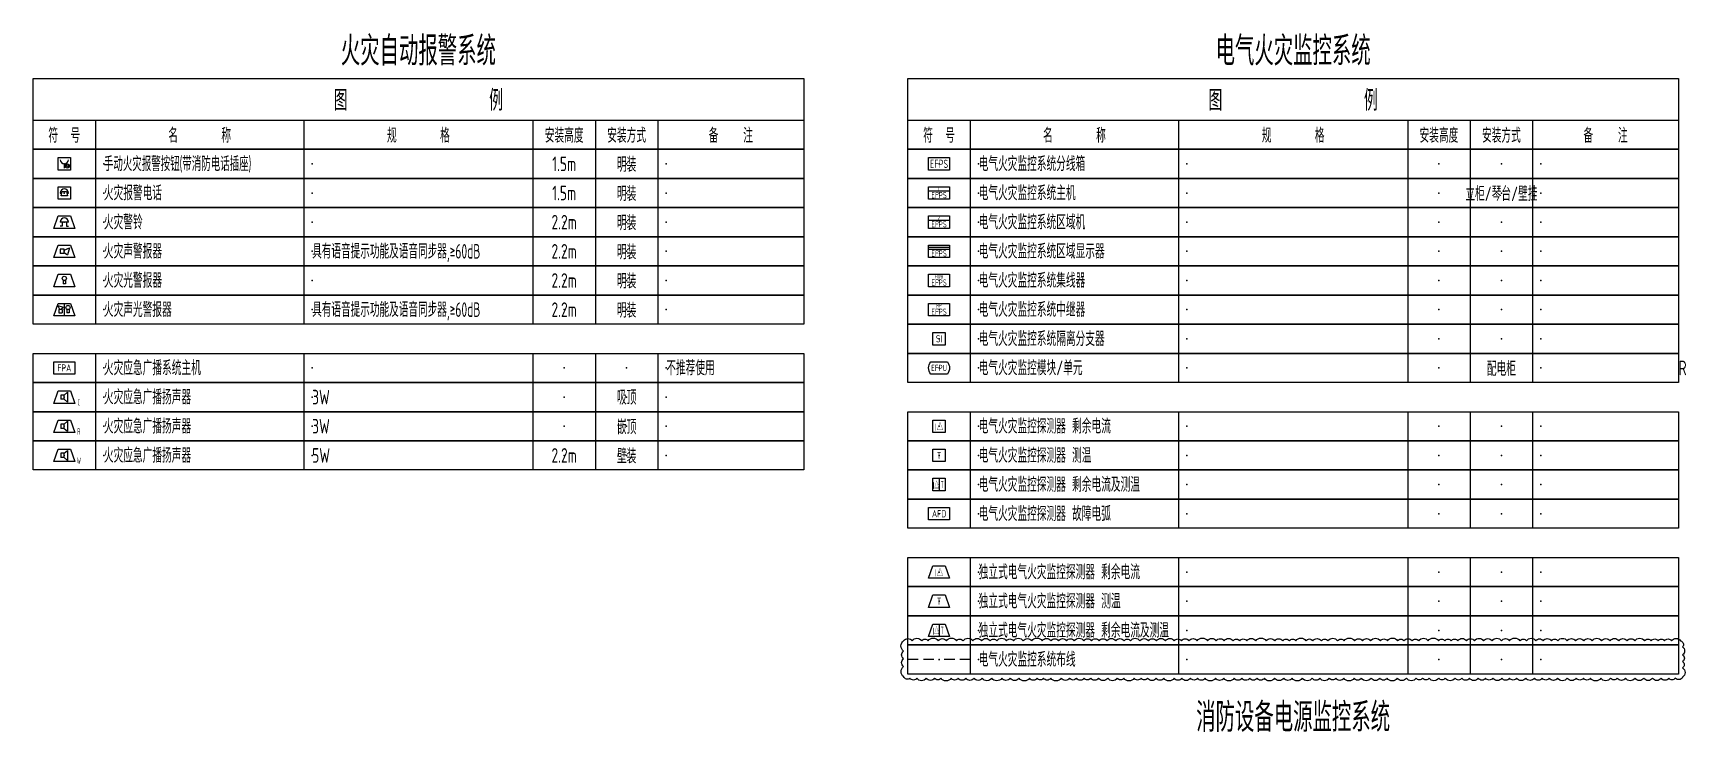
# Model space of a CAD drawing. Header units: millimetres. Extents: x -1582620 to 4754388, y -184455 to 3397362.
# Drawn here: x -650707 to -611027, y 66773 to 83552 of the extents above; entities that cross this region are included whole.
import ezdxf
from ezdxf.enums import TextEntityAlignment as Align

# ---------------------------------------------------------------- set-up
doc = ezdxf.new("R2010")
doc.units = ezdxf.units.MM
doc.header["$LTSCALE"] = 1000
doc.header["$MEASUREMENT"] = 0
doc.linetypes.add('BORDER2', pattern=[0.875, 0.25, -0.125, 0.25, -0.125, 0, -0.125])
for name, color, linetype in [('E-EFPS-DEVC', 3, 'Continuous'), ('E-EFPS-WIRE', 4, 'BORDER2'), ('E-FAS-DEVC', 3, 'Continuous'), ('E-UNIV-DIAG', 2, 'Continuous'), ('E-UNIV-EL', 140, 'Continuous'), ('E-UNIV-NOTE', 6, 'Continuous'), ('VPORTS', 7, 'Continuous')]:
    doc.layers.add(name, color=color, linetype=linetype)
doc.styles.add('TH-STYLE3', font='tssdeng.shx', dxfattribs={"width": 0.65, "bigfont": 'tssdchn.shx'})

# ---------------------------------------------------------------- blocks, each defined once
blk = doc.blocks.new('E-BKTS2')
for p, q in [((0, 0), (185, 0)), ((0, -7), (0, 0)), ((185, 0), (185, -7)), ((185, -7), (0, -7))]:
    blk.add_line(p, q)
at = {"linetype": 'Continuous'}
for p, q in [((15, 0), (15, -7)), ((65, 0), (65, -7)), ((120, 0), (120, -7)), ((135, 0), (135, -7)), ((150, 0), (150, -7))]:
    blk.add_line(p, q, dxfattribs=at)
for p in [(7.5, -3.5), (17, -3.5), (67, -3.5), (127.5, -3.5), (142.5, -3.5), (152, -3.5)]:
    blk.add_point(p, dxfattribs=at)
blk = doc.blocks.new('E-BKTS1')
blk.add_line((0, -10), (185, -10))
at = {"linetype": 'Continuous'}
for p, q in [((15, -10), (15, -17)), ((65, -10), (65, -17)), ((120, -10), (120, -17)), ((135, -10), (135, -17)), ((150, -10), (150, -17))]:
    blk.add_line(p, q, dxfattribs=at)
blk.add_lwpolyline([(0, 0), (185, 0), (185, -17), (0, -17)], close=True)
at = {"layer": 'E-UNIV-NOTE', "style": 'TH-STYLE3', "width": 0.7}
for s, height, p in [('图                例', 5, (92.5, -5)), ('安装高度', 3.5, (127.5, -13.5)), ('安装方式', 3.5, (142.5, -13.5))]:
    blk.add_text(s, height=height, dxfattribs=at).set_placement(p, align=Align.MIDDLE)
at = {"layer": 'E-UNIV-NOTE', "linetype": 'Continuous', "style": 'TH-STYLE3', "width": 0.7}
for s, p in [('符  号', (7.5, -13.5)), ('名       称', (40, -13.5)), ('规       格', (92.5, -13.5)), ('备    注', (167.5, -13.5))]:
    blk.add_text(s, height=3.5, dxfattribs=at).set_placement(p, align=Align.MIDDLE)
blk = doc.blocks.new('E-BFAS310')
blk.add_lwpolyline([(-2.5, -1.5), (-1.5, 1.5), (1.5, 1.5), (2.5, -1.5)], close=True)
at = {"layer": 'E-UNIV-EL'}
blk.add_line((1, 0), (-1, 0), dxfattribs=at)
for points in [[(-0.5, 0), (-0.5, -1), (-1, -1)], [(0.5, 0), (0.5, -1), (1, -1)]]:
    blk.add_lwpolyline(points, dxfattribs=at)
blk.add_arc((0, 0), 1, 0, 180, dxfattribs=at)
blk = doc.blocks.new('E-BFAS311')
blk.add_lwpolyline([(-2.5, -1.5), (-1.5, 1.5), (1.5, 1.5), (2.5, -1.5)], close=True)
at = {"layer": 'E-UNIV-EL'}
for p, q in [((-1, 0.5), (-1, -0.5)), ((0, 0.5), (-1, 0.5)), ((0, 0.25), (1.25, 0.83)), ((0, -0.5), (0, 0.5)), ((1.25, 0.83), (0.75, -0.83)), ((0, -0.5), (-1, -0.5)), ((0, -0.25), (0.75, -0.83))]:
    blk.add_line(p, q, dxfattribs=at)
blk = doc.blocks.new('E-BFAS320')
blk.add_lwpolyline([(-2.5, -1.5), (-1.5, 1.5), (1.5, 1.5), (2.5, -1.5)], close=True)
at = {"layer": 'E-UNIV-EL'}
for p, q in [((-0.3, 0.1), (-0.3, -0.8)), ((0.3, 0.1), (0.3, -0.8)), ((0.3, -0.8), (-0.3, -0.8))]:
    blk.add_line(p, q, dxfattribs=at)
blk.add_circle((0, 0.5), 0.5, dxfattribs=at)
blk = doc.blocks.new('E-BFAS330')
blk.add_lwpolyline([(-2.5, -1.5), (-1.5, 1.5), (1.5, 1.5), (2.5, -1.5)], close=True)
at = {"layer": 'E-UNIV-EL'}
for p, q in [((-1.56, 1), (-0.24, 0.6)), ((-1.1, 0), (-1.56, 1)), ((-0.5, 0), (-1.3, 0)), ((-1.3, 0), (-1.3, -0.8)), ((-0.7, 0), (-0.24, 0.6)), ((-0.5, 0), (-0.5, -0.8)), ((0, 1.5), (0, -1.5)), ((0.6, 0.1), (0.6, -0.8)), ((1.2, 0.1), (1.2, -0.8)), ((-1.3, -0.8), (-0.5, -0.8)), ((1.2, -0.8), (0.6, -0.8))]:
    blk.add_line(p, q, dxfattribs=at)
blk.add_circle((0.9, 0.5), 0.5, dxfattribs=at)
blk = doc.blocks.new('E-BFAS420')
blk.add_lwpolyline([(-2.5, -1.5), (-2.5, 1.5), (2.5, 1.5), (2.5, -1.5)], close=True)
at = {"layer": 'E-UNIV-EL', "style": 'TH-STYLE3', "width": 0.7}
blk.add_attdef('F', text='', height=1.7, dxfattribs=at).set_placement((0, 0), align=Align.MIDDLE)
blk = doc.blocks.new('E-BFAS212')
blk.add_lwpolyline([(-1.5, -1.5), (-1.5, 1.5), (1.5, 1.5), (1.5, -1.5)], close=True)
at = {"layer": 'E-UNIV-EL'}
blk.add_line((0, 0), (0, -1), dxfattribs=at)
for radius in [0.5, 0.25]:
    blk.add_circle((0.75, -0.5), radius, dxfattribs=at)
blk.add_arc((0, 1), 1, 180, 0, dxfattribs=at)
blk = doc.blocks.new('E-BFAS220')
blk.add_lwpolyline([(-1.5, -1.5), (-1.5, 1.5), (1.5, 1.5), (1.5, -1.5)], close=True)
at = {"layer": 'E-UNIV-EL'}
blk.add_lwpolyline([(0.58, 0), (1, 0, 1), (-1, 0), (-0.58, 0)], format="xyb", dxfattribs=at)
blk.add_lwpolyline([(-0.75, -0.67), (-0.5, 0.33), (0.5, 0.33), (0.75, -0.67)], close=True, dxfattribs=at)
blk = doc.blocks.new('E-BFAS410-2')
blk.add_lwpolyline([(-2.5, -1.5), (-1.5, 1.5), (1.5, 1.5), (2.5, -1.5)], close=True)
at = {"layer": 'E-UNIV-EL'}
for p, q in [((0, 0.5), (-0.8, 0.5)), ((-0.8, 0.5), (-0.8, -0.5)), ((0, 0.5), (0.8, 1.2)), ((0, -0.5), (0, 0.5)), ((0.8, 1.2), (0.8, -1.2)), ((0, -0.5), (-0.8, -0.5)), ((0, -0.5), (0.8, -1.2))]:
    blk.add_line(p, q, dxfattribs=at)
at = {"layer": 'E-UNIV-EL', "style": 'TH-STYLE3', "width": 0.5}
blk.add_attdef('F', text='', height=1.5, dxfattribs=at).set_placement((3.5, -1.25), align=Align.MIDDLE)
blk = doc.blocks.new('E-BFAS410-3')
blk.add_lwpolyline([(-2.5, -1.5), (-1.5, 1.5), (1.5, 1.5), (2.5, -1.5)], close=True)
at = {"layer": 'E-UNIV-EL'}
for p, q in [((0, 0.5), (-0.8, 0.5)), ((-0.8, 0.5), (-0.8, -0.5)), ((0, 0.5), (0.8, 1.2)), ((0, -0.5), (0, 0.5)), ((0.8, 1.2), (0.8, -1.2)), ((0, -0.5), (-0.8, -0.5)), ((0, -0.5), (0.8, -1.2))]:
    blk.add_line(p, q, dxfattribs=at)
at = {"layer": 'E-UNIV-EL', "style": 'TH-STYLE3', "width": 0.5}
blk.add_attdef('F', text='', height=1.5, dxfattribs=at).set_placement((3.5, -1.25), align=Align.MIDDLE)
blk = doc.blocks.new('E-BFAS410-4')
blk.add_lwpolyline([(-2.5, -1.5), (-1.5, 1.5), (1.5, 1.5), (2.5, -1.5)], close=True)
at = {"layer": 'E-UNIV-EL'}
for p, q in [((0, 0.5), (-0.8, 0.5)), ((-0.8, 0.5), (-0.8, -0.5)), ((0, 0.5), (0.8, 1.2)), ((0, -0.5), (0, 0.5)), ((0.8, 1.2), (0.8, -1.2)), ((0, -0.5), (-0.8, -0.5)), ((0, -0.5), (0.8, -1.2))]:
    blk.add_line(p, q, dxfattribs=at)
at = {"layer": 'E-UNIV-EL', "style": 'TH-STYLE3', "width": 0.5}
blk.add_attdef('F', text='', height=1.5, dxfattribs=at).set_placement((3.5, -1.25), align=Align.MIDDLE)
blk = doc.blocks.new('E-BEFPS240')
blk.add_lwpolyline([(-2.5, -1.5), (-2.5, 1.5), (2.5, 1.5), (2.5, -1.5)], close=True)
at = {"layer": 'E-UNIV-EL', "style": 'TH-STYLE3', "width": 0.7}
blk.add_attdef('F', text='', height=1.7, dxfattribs=at).set_placement((0, 0), align=Align.MIDDLE)
blk = doc.blocks.new('E-BEFPS211')
blk.add_lwpolyline([(-2.5, -1.5), (-1.5, 1.5), (1.5, 1.5), (2.5, -1.5)], close=True)
at = {"layer": 'E-UNIV-EL', "style": 'TH-STYLE3', "width": 0.7}
blk.add_attdef('F', text='', height=1.7, dxfattribs=at).set_placement((0, 0), align=Align.MIDDLE)
blk = doc.blocks.new('E-BEFPS220')
blk.add_lwpolyline([(-1.5, -1.5), (-1.5, 1.5), (1.5, 1.5), (1.5, -1.5)], close=True)
at = {"layer": 'E-UNIV-EL', "style": 'TH-STYLE3', "width": 0.7}
blk.add_attdef('F', text='', height=1.7, dxfattribs=at).set_placement((0, 0), align=Align.MIDDLE)
blk = doc.blocks.new('E-BEFPS221')
blk.add_lwpolyline([(-2.5, -1.5), (-1.5, 1.5), (1.5, 1.5), (2.5, -1.5)], close=True)
at = {"layer": 'E-UNIV-EL', "style": 'TH-STYLE3', "width": 0.7}
blk.add_attdef('F', text='', height=1.7, dxfattribs=at).set_placement((0, 0), align=Align.MIDDLE)
blk = doc.blocks.new('E-BEFPS230')
blk.add_lwpolyline([(-1.5, -1.5), (-1.5, 1.5), (1.5, 1.5), (1.5, -1.5)], close=True)
at = {"layer": 'E-UNIV-EL'}
blk.add_line((0, 1.5), (0, -1.5), dxfattribs=at)
at = {"layer": 'E-UNIV-EL', "style": 'TH-STYLE3', "width": 0.5}
for tag, p in [('F1', (-0.75, 0)), ('F2', (0.75, 0))]:
    blk.add_attdef(tag, text='', height=1.7, dxfattribs=at).set_placement(p, align=Align.MIDDLE)
blk = doc.blocks.new('E-BEFPS231')
blk.add_lwpolyline([(-2.5, -1.5), (-1.5, 1.5), (1.5, 1.5), (2.5, -1.5)], close=True)
at = {"layer": 'E-UNIV-EL'}
blk.add_line((0, 1.5), (0, -1.5), dxfattribs=at)
at = {"layer": 'E-UNIV-EL', "style": 'TH-STYLE3', "width": 0.5}
for tag, p in [('F1', (-0.75, 0)), ('F2', (0.75, 0))]:
    blk.add_attdef(tag, text='', height=1.7, dxfattribs=at).set_placement(p, align=Align.MIDDLE)
blk = doc.blocks.new('E-BEFPS010')
blk.add_lwpolyline([(-2.5, -1.5), (-2.5, 1.5), (2.5, 1.5), (2.5, -1.5)], close=True)
at = {"layer": 'E-UNIV-EL', "style": 'TH-STYLE3', "width": 0.7}
blk.add_attdef('BOX', text='', height=2, dxfattribs=at).set_placement((0, 0), align=Align.MIDDLE)
blk = doc.blocks.new('E-BFAS540')
blk.add_lwpolyline([(-1.5, -1.5), (-1.5, 1.5), (1.5, 1.5), (1.5, -1.5)], close=True)
at = {"layer": 'E-UNIV-EL', "style": 'TH-STYLE3', "width": 0.7}
blk.add_attdef('F', text='', height=1.7, dxfattribs=at).set_placement((0, 0), align=Align.MIDDLE)
blk = doc.blocks.new('E-BEFPS020')
blk.add_lwpolyline([(-2.5, -1.5), (-2.5, 1.5), (2.5, 1.5), (2.5, -1.5)], close=True)
at = {"layer": 'E-UNIV-EL'}
blk.add_line((-2.5, 0.5), (2.5, 0.5), dxfattribs=at)
at = {"layer": 'E-UNIV-EL', "style": 'TH-STYLE3', "width": 0.7}
for height, p in [(1.5, (0, -0.5)), (1, (0, 1))]:
    blk.add_attdef('F', text='', height=height, dxfattribs=at).set_placement(p, align=Align.MIDDLE)
blk = doc.blocks.new('E-BEFPS021')
blk.add_lwpolyline([(-2.5, -1.5), (-2.5, 1.5), (2.5, 1.5), (2.5, -1.5)], close=True)
at = {"layer": 'E-UNIV-EL'}
blk.add_line((-2.5, 0.5), (2.5, 0.5), dxfattribs=at)
at = {"layer": 'E-UNIV-EL', "style": 'TH-STYLE3', "width": 0.7}
for height, p in [(1.5, (0, -0.5)), (1, (0, 1))]:
    blk.add_attdef('F', text='', height=height, dxfattribs=at).set_placement(p, align=Align.MIDDLE)
blk = doc.blocks.new('E-BEFPS030')
blk.add_lwpolyline([(-2.5, -1.5), (-2.5, 1.5), (2.5, 1.5), (2.5, -1.5)], close=True)
at = {"layer": 'E-UNIV-EL'}
for p, q in [((-2.5, 1), (2.5, 1)), ((-2.5, 0.5), (2.5, 0.5))]:
    blk.add_line(p, q, dxfattribs=at)
at = {"layer": 'E-UNIV-EL', "style": 'TH-STYLE3', "width": 0.7}
blk.add_attdef('F', text='', height=1.5, dxfattribs=at).set_placement((0, -0.5), align=Align.MIDDLE)
blk = doc.blocks.new('E-BEFPS040')
blk.add_lwpolyline([(-2.5, -1.5), (-2.5, 1.5), (2.5, 1.5), (2.5, -1.5)], close=True)
at = {"layer": 'E-UNIV-EL', "style": 'TH-STYLE3', "width": 0.7}
for height, p in [(1.5, (0, -0.5)), (1, (0, 1))]:
    blk.add_attdef('F', text='', height=height, dxfattribs=at).set_placement(p, align=Align.MIDDLE)
blk = doc.blocks.new('E-BEFPS210')
blk.add_lwpolyline([(-1.5, -1.5), (-1.5, 1.5), (1.5, 1.5), (1.5, -1.5)], close=True)
at = {"layer": 'E-UNIV-EL', "style": 'TH-STYLE3', "width": 0.7}
blk.add_attdef('F', text='', height=1.7, dxfattribs=at).set_placement((0, 0), align=Align.MIDDLE)
blk = doc.blocks.new('E-BEFPS110')
blk.add_lwpolyline([(-2, 1.5), (2, 1.5, -0.333333), (2, -1.5), (-2, -1.5, -0.333333)], format="xyb", close=True)
at = {"layer": 'E-UNIV-EL', "style": 'TH-STYLE3', "width": 0.7}
blk.add_attdef('F', text='', height=1.5, dxfattribs=at).set_placement((0, 0), align=Align.MIDDLE)
blk = doc.blocks.new('E-BEFPS050')
blk.add_lwpolyline([(-2.5, -1.5), (-2.5, 1.5), (2.5, 1.5), (2.5, -1.5)], close=True)
at = {"layer": 'E-UNIV-EL', "style": 'TH-STYLE3', "width": 0.7}
for height, p in [(1.5, (0, -0.5)), (1, (0, 1))]:
    blk.add_attdef('F', text='', height=height, dxfattribs=at).set_placement(p, align=Align.MIDDLE)

msp = doc.modelspace()

# ---------------------------------------------------------------- linework, layer by layer
at = {"layer": 'E-EFPS-WIRE'}
msp.add_line((-628206.67, 68511.98), (-629706.67, 68511.98), dxfattribs=at)
at = {"layer": 'E-UNIV-NOTE'}
msp.add_lwpolyline([(-629806.67, 68961.98, -0.52056705), (-629600.03, 68961.98, -0.52056705), (-629373.85, 68961.98, -0.52056705), (-629217.91, 68961.98, -0.52056705), (-628977.41, 68961.98, -0.52056705), (-628779.17, 68961.98, -0.52056705), (-628537.3, 68961.98, -0.52056705), (-628380.19, 68961.98, -0.52056705), (-628147.1, 68961.98, -0.52056705), (-627937.37, 68961.98, -0.52056705), (-627730.36, 68961.98, -0.52056705), (-627569.63, 68961.98, -0.52056705), (-627338.08, 68961.98, -0.52056705), (-627171.03, 68961.98, -0.52056705), (-626936.02, 68961.98, -0.52056705), (-626733.22, 68961.98, -0.52056705), (-626483.97, 68961.98, -0.52056705), (-626267.94, 68961.98, -0.52056705), (-626087.48, 68961.98, -0.52056705), (-625894.12, 68961.98, -0.52056705), (-625709.69, 68961.98, -0.52056705), (-625482.82, 68961.98, -0.52056705), (-625294.77, 68961.98, -0.52056705), (-625112.28, 68961.98, -0.52056705), (-624927.58, 68961.98, -0.52056705), (-624714.54, 68961.98, -0.52056705), (-624516.04, 68961.98, -0.52056705), (-624361.39, 68961.98, -0.52056705), (-624134.72, 68961.98, -0.52056705), (-623929.81, 68961.98, -0.52056705), (-623739.74, 68961.98, -0.52056705), (-623522.86, 68961.98, -0.52056705), (-623309.15, 68961.98, -0.52056705), (-623140.19, 68961.98, -0.52056705), (-622956.71, 68961.98, -0.52056705), (-622760.13, 68961.98, -0.52056705), (-622515.1, 68961.98, -0.52056705), (-622301.96, 68961.98, -0.52056705), (-622113.65, 68961.98, -0.52056705), (-621899.02, 68961.98, -0.52056705), (-621739.95, 68961.98, -0.52056705), (-621570.98, 68961.98, -0.52056705), (-621351.67, 68961.98, -0.52056705), (-621102.56, 68961.98, -0.52056705), (-620897.92, 68961.98, -0.52056705), (-620706.99, 68961.98, -0.52056705), (-620546.56, 68961.98, -0.52056705), (-620390.92, 68961.98, -0.52056705), (-620148.47, 68961.98, -0.52056705), (-619984.39, 68961.98, -0.52056705), (-619779.5, 68961.98, -0.52056705), (-619619.8, 68961.98, -0.52056705), (-619389.12, 68961.98, -0.52056705), (-619229.07, 68961.98, -0.52056705), (-618979.77, 68961.98, -0.52056705), (-618793.07, 68961.98, -0.52056705), (-618595.79, 68961.98, -0.52056705), (-618363.3, 68961.98, -0.52056705), (-618193.2, 68961.98, -0.52056705), (-617947.91, 68961.98, -0.52056705), (-617795.46, 68961.98, -0.52056705), (-617603.17, 68961.98, -0.52056705), (-617442.93, 68961.98, -0.52056705), (-617213.21, 68961.98, -0.52056705), (-616969.02, 68961.98, -0.52056705), (-616815.66, 68961.98, -0.52056705), (-616661.26, 68961.98, -0.52056705), (-616504.57, 68961.98, -0.52056705), (-616294.46, 68961.98, -0.52056705), (-616104.94, 68961.98, -0.52056705), (-615884.12, 68961.98, -0.52056705), (-615681.7, 68961.98, -0.52056705), (-615452.87, 68961.98, -0.52056705), (-615259.69, 68961.98, -0.52056705), (-615011.89, 68961.98, -0.52056705), (-614856.34, 68961.98, -0.52056705), (-614632.63, 68961.98, -0.52056705), (-614456.31, 68961.98, -0.52056705), (-614253.22, 68961.98, -0.52056705), (-614101.71, 68961.98, -0.52056705), (-613879.36, 68961.98, -0.52056705), (-613674.77, 68961.98, -0.52056705), (-613480.46, 68961.98, -0.52056705), (-613276.58, 68961.98, -0.52056705), (-613051.68, 68961.98, -0.52056705), (-612846.72, 68961.98, -0.52056705), (-612638.37, 68961.98, -0.52056705), (-612439.89, 68961.98, -0.52056705), (-612255.67, 68961.98, -0.52056705), (-612017.99, 68961.98, -0.52056705), (-611859.9, 68961.98, -0.52056705), (-611694.02, 68961.98, -0.52056705), (-611542.94, 68961.98, -0.52056705), (-611369.86, 68961.98, -0.52056705), (-611155.41, 68961.98, -0.52056705), (-611106.67, 68813.04, -0.52056705), (-611106.67, 68625.42, -0.52056705), (-611106.67, 68461.54, -0.52056705), (-611106.67, 68309.66, -0.52056705), (-611106.67, 68087.15, -0.52056705), (-611283.48, 68061.98, -0.52056705), (-611437.17, 68061.98, -0.52056705), (-611622.69, 68061.98, -0.52056705), (-611829.8, 68061.98, -0.52056705), (-612037.21, 68061.98, -0.52056705), (-612249.41, 68061.98, -0.52056705), (-612477.43, 68061.98, -0.52056705), (-612675.8, 68061.98, -0.52056705), (-612834.68, 68061.98, -0.52056705), (-613072.47, 68061.98, -0.52056705), (-613316.72, 68061.98, -0.52056705), (-613488.33, 68061.98, -0.52056705), (-613658.74, 68061.98, -0.52056705), (-613876.89, 68061.98, -0.52056705), (-614108.86, 68061.98, -0.52056705), (-614310.05, 68061.98, -0.52056705), (-614476.2, 68061.98, -0.52056705), (-614665.67, 68061.98, -0.52056705), (-614872.3, 68061.98, -0.52056705), (-615090.85, 68061.98, -0.52056705), (-615259.21, 68061.98, -0.52056705), (-615444.22, 68061.98, -0.52056705), (-615662.57, 68061.98, -0.52056705), (-615836.34, 68061.98, -0.52056705), (-616011.83, 68061.98, -0.52056705), (-616225.24, 68061.98, -0.52056705), (-616404.52, 68061.98, -0.52056705), (-616570.51, 68061.98, -0.52056705), (-616803.84, 68061.98, -0.52056705), (-616961.5, 68061.98, -0.52056705), (-617190.94, 68061.98, -0.52056705), (-617349.36, 68061.98, -0.52056705), (-617501.89, 68061.98, -0.52056705), (-617736.93, 68061.98, -0.52056705), (-617956.07, 68061.98, -0.52056705), (-618199.57, 68061.98, -0.52056705), (-618375.08, 68061.98, -0.52056705), (-618584.03, 68061.98, -0.52056705), (-618820.22, 68061.98, -0.52056705), (-618994.17, 68061.98, -0.52056705), (-619240.1, 68061.98, -0.52056705), (-619433.15, 68061.98, -0.52056705), (-619588.95, 68061.98, -0.52056705), (-619814.19, 68061.98, -0.52056705), (-619997.92, 68061.98, -0.52056705), (-620236.39, 68061.98, -0.52056705), (-620478.11, 68061.98, -0.52056705), (-620683.19, 68061.98, -0.52056705), (-620902.29, 68061.98, -0.52056705), (-621146.84, 68061.98, -0.52056705), (-621323.04, 68061.98, -0.52056705), (-621498.76, 68061.98, -0.52056705), (-621687.01, 68061.98, -0.52056705), (-621870.95, 68061.98, -0.52056705), (-622118.34, 68061.98, -0.52056705), (-622322.77, 68061.98, -0.52056705), (-622567.04, 68061.98, -0.52056705), (-622749.6, 68061.98, -0.52056705), (-622921.55, 68061.98, -0.52056705), (-623129.57, 68061.98, -0.52056705), (-623315.76, 68061.98, -0.52056705), (-623560.75, 68061.98, -0.52056705), (-623742, 68061.98, -0.52056705), (-623948.94, 68061.98, -0.52056705), (-624108.14, 68061.98, -0.52056705), (-624274.26, 68061.98, -0.52056705), (-624523.34, 68061.98, -0.52056705), (-624677.8, 68061.98, -0.52056705), (-624907.25, 68061.98, -0.52056705), (-625126.73, 68061.98, -0.52056705), (-625315.85, 68061.98, -0.52056705), (-625472.69, 68061.98, -0.52056705), (-625658.93, 68061.98, -0.52056705), (-625821.86, 68061.98, -0.52056705), (-626022.15, 68061.98, -0.52056705), (-626271.95, 68061.98, -0.52056705), (-626446.98, 68061.98, -0.52056705), (-626599.38, 68061.98, -0.52056705), (-626787.41, 68061.98, -0.52056705), (-627034.54, 68061.98, -0.52056705), (-627248.58, 68061.98, -0.52056705), (-627452.89, 68061.98, -0.52056705), (-627692.63, 68061.98, -0.52056705), (-627919.61, 68061.98, -0.52056705), (-628117.58, 68061.98, -0.52056705), (-628314.7, 68061.98, -0.52056705), (-628497.03, 68061.98, -0.52056705), (-628668.49, 68061.98, -0.52056705), (-628910.13, 68061.98, -0.52056705), (-629063.02, 68061.98, -0.52056705), (-629263.31, 68061.98, -0.52056705), (-629488.58, 68061.98, -0.52056705), (-629655.33, 68061.98, -0.52056705), (-629806.67, 68099.9, -0.52056705), (-629806.67, 68342, -0.52056705), (-629806.67, 68530.69, -0.52056705), (-629806.67, 68715.82, -0.52056705)], format="xyb", close=True, dxfattribs=at)
at = {"layer": 'VPORTS'}
msp.add_point((-644006.67, 78311.98), dxfattribs=at)

# ---------------------------------------------------------------- block references
at = {"layer": 'E-EFPS-DEVC'}
ref = msp.add_blockref('E-BEFPS010', (-628956.67, 80411.98), dxfattribs=dict(at, xscale=100, yscale=100, zscale=100))
ref.add_attrib('EFPS', 'EFPS', dxfattribs={"layer": 'E-UNIV-EL', "height": 200, "style": 'TH-STYLE3', "width": 0.7}).set_placement((-628956.67, 80411.98), align=Align.MIDDLE)
ref = msp.add_blockref('E-BEFPS020', (-628956.67, 79711.98), dxfattribs=dict(at, xscale=100, yscale=100, zscale=100))
ref.add_attrib('F', 'EFPS', dxfattribs={"layer": 'E-UNIV-EL', "height": 150, "style": 'TH-STYLE3', "width": 0.7}).set_placement((-628956.67, 79661.98), align=Align.MIDDLE)
ref.add_attrib('F', 'C', dxfattribs={"layer": 'E-UNIV-EL', "height": 100, "style": 'TH-STYLE3', "width": 0.7}).set_placement((-628956.67, 79811.98), align=Align.MIDDLE)
ref = msp.add_blockref('E-BEFPS021', (-628956.67, 79011.98), dxfattribs=dict(at, xscale=100, yscale=100, zscale=100))
ref.add_attrib('F', 'Z', dxfattribs={"layer": 'E-UNIV-EL', "height": 100, "style": 'TH-STYLE3', "width": 0.7}).set_placement((-628956.67, 79111.98), align=Align.MIDDLE)
ref.add_attrib('F', 'EFPS', dxfattribs={"layer": 'E-UNIV-EL', "height": 150, "style": 'TH-STYLE3', "width": 0.7}).set_placement((-628956.67, 78961.98), align=Align.MIDDLE)
at = {"layer": 'E-EFPS-DEVC', "xscale": 100, "yscale": 100, "zscale": 100}
for name, p, values in [('E-BEFPS030', (-628956.67, 78311.98), {'F': 'EFPS'}), ('E-BFAS540', (-628956.67, 76211.98), {'F': 'SI'}), ('E-BEFPS110', (-628956.67, 75511.98), {'F': 'EFPU'}), ('E-BEFPS210', (-628956.67, 74111.98), {'F': 'I△'}), ('E-BEFPS220', (-628956.67, 73411.98), {'F': 'T'}), ('E-BEFPS230', (-628956.67, 72711.98), {'F1': 'I△', 'F2': 'T'}), ('E-BEFPS240', (-628956.67, 72011.98), {'F': 'AFD'}), ('E-BEFPS211', (-628956.67, 70611.98), {'F': 'I△'}), ('E-BEFPS221', (-628956.67, 69911.98), {'F': 'T'}), ('E-BEFPS231', (-628956.67, 69211.98), {'F2': 'T', 'F1': 'I△'})]:
    msp.add_blockref(name, p, dxfattribs=at).add_auto_attribs(values)
at = {"layer": 'E-EFPS-DEVC'}
ref = msp.add_blockref('E-BEFPS040', (-628956.67, 77611.98), dxfattribs=dict(at, xscale=100, yscale=100, zscale=100))
ref.add_attrib('F', 'HUB', dxfattribs={"layer": 'E-UNIV-EL', "height": 100, "style": 'TH-STYLE3', "width": 0.7}).set_placement((-628956.67, 77711.98), align=Align.MIDDLE)
ref.add_attrib('F', 'EFPS', dxfattribs={"layer": 'E-UNIV-EL', "height": 150, "style": 'TH-STYLE3', "width": 0.7}).set_placement((-628956.67, 77561.98), align=Align.MIDDLE)
ref = msp.add_blockref('E-BEFPS050', (-628956.67, 76911.98), dxfattribs=dict(at, xscale=100, yscale=100, zscale=100))
ref.add_attrib('F', 'EFPS', dxfattribs={"layer": 'E-UNIV-EL', "height": 150, "style": 'TH-STYLE3', "width": 0.7}).set_placement((-628956.67, 76861.98), align=Align.MIDDLE)
ref.add_attrib('F', 'RP', dxfattribs={"layer": 'E-UNIV-EL', "height": 100, "style": 'TH-STYLE3', "width": 0.7}).set_placement((-628956.67, 77011.98), align=Align.MIDDLE)
at = {"layer": 'E-FAS-DEVC', "xscale": 100, "yscale": 100, "zscale": 100}
for name, p in [('E-BFAS212', (-649956.67, 80411.98)), ('E-BFAS220', (-649956.67, 79711.98)), ('E-BFAS310', (-649956.67, 79011.98)), ('E-BFAS311', (-649956.67, 78311.98)), ('E-BFAS320', (-649956.67, 77611.98)), ('E-BFAS330', (-649956.67, 76911.98))]:
    msp.add_blockref(name, p, dxfattribs=at)
for name, p, values in [('E-BFAS420', (-649956.67, 75511.98), {'F': 'FPA'}), ('E-BFAS410-2', (-649956.67, 74811.98), {'F': 'C'}), ('E-BFAS410-3', (-649956.67, 74111.98), {'F': 'R'}), ('E-BFAS410-4', (-649956.67, 73411.98), {'F': 'W'})]:
    msp.add_blockref(name, p, dxfattribs=at).add_auto_attribs(values)
at = {"layer": 'E-UNIV-DIAG', "xscale": 100, "yscale": 100, "zscale": 100}
for name, p in [('E-BKTS1', (-650706.67, 82461.98)), ('E-BKTS1', (-629706.67, 82461.98)), ('E-BKTS2', (-650706.67, 80761.98)), ('E-BKTS2', (-629706.67, 80761.98)), ('E-BKTS2', (-650706.67, 80061.98)), ('E-BKTS2', (-629706.67, 80061.98)), ('E-BKTS2', (-650706.67, 79361.98)), ('E-BKTS2', (-629706.67, 79361.98)), ('E-BKTS2', (-650706.67, 78661.98)), ('E-BKTS2', (-629706.67, 78661.98)), ('E-BKTS2', (-650706.67, 77961.98)), ('E-BKTS2', (-629706.67, 77961.98)), ('E-BKTS2', (-650706.67, 77261.98)), ('E-BKTS2', (-629706.67, 77261.98)), ('E-BKTS2', (-629706.67, 76561.98)), ('E-BKTS2', (-650706.67, 75861.98)), ('E-BKTS2', (-629706.67, 75861.98)), ('E-BKTS2', (-650706.67, 75161.98)), ('E-BKTS2', (-650706.67, 74461.98)), ('E-BKTS2', (-629706.67, 74461.98)), ('E-BKTS2', (-650706.67, 73761.98)), ('E-BKTS2', (-629706.67, 73761.98)), ('E-BKTS2', (-629706.67, 73061.98)), ('E-BKTS2', (-629706.67, 72361.98)), ('E-BKTS2', (-629706.67, 70961.98)), ('E-BKTS2', (-629706.67, 70261.98)), ('E-BKTS2', (-629706.67, 69561.98)), ('E-BKTS2', (-629706.67, 68861.98))]:
    msp.add_blockref(name, p, dxfattribs=at)

# ---------------------------------------------------------------- texts
at = {"layer": 'E-UNIV-NOTE', "style": 'TH-STYLE3', "width": 0.7}
for s, height, p in [('火灾自动报警系统', 700, (-641456.67, 83161.98)), ('电气火灾监控系统', 700, (-620456.67, 83161.98)), ('1.5m', 350, (-637956.67, 80411.98)), ('明装', 350, (-636456.67, 80411.98)), ('1.5m', 350, (-637956.67, 79711.98)), ('明装', 350, (-636456.67, 79711.98)), ('立柜/琴台/壁挂', 350, (-615456.67, 79711.98)), ('2.2m', 350, (-637956.67, 79011.98)), ('明装', 350, (-636456.67, 79011.98)), ('2.2m', 350, (-637956.67, 78311.98)), ('明装', 350, (-636456.67, 78311.98)), ('2.2m', 350, (-637956.67, 77611.98)), ('明装', 350, (-636456.67, 77611.98)), ('2.2m', 350, (-637956.67, 76911.98)), ('明装', 350, (-636456.67, 76911.98)), ('配电柜', 350, (-615456.67, 75511.98)), ('R', 350, (-611106.67, 75511.98)), ('吸顶', 350, (-636456.67, 74811.98)), ('嵌顶', 350, (-636456.67, 74111.98)), ('消防设备电源监控系统', 700, (-620456.67, 67161.98))]:
    msp.add_text(s, height=height, dxfattribs=at).set_placement(p, align=Align.MIDDLE)
at = {"layer": 'E-UNIV-NOTE', "style": 'TH-STYLE3'}
for s, width, p in [('手动火灾报警按钮(带消防电话插座)', 0.5, (-649006.67, 80411.98)), ('电气火灾监控系统分线箱', 0.7, (-628006.67, 80411.98)), ('火灾报警电话', 0.7, (-649006.67, 79711.98)), ('电气火灾监控系统主机', 0.7, (-628006.67, 79711.98)), ('火灾警铃', 0.7, (-649006.67, 79011.98)), ('电气火灾监控系统区域机', 0.7, (-628006.67, 79011.98)), ('火灾声警报器', 0.7, (-649006.67, 78311.98)), ('具有语音提示功能及语音同步器,≥60dB', 0.6, (-644006.67, 78311.98)), ('电气火灾监控系统区域显示器', 0.7, (-628006.67, 78311.98)), ('火灾光警报器', 0.7, (-649006.67, 77611.98)), ('电气火灾监控系统集线器', 0.7, (-628006.67, 77611.98)), ('火灾声光警报器', 0.7, (-649006.67, 76911.98)), ('具有语音提示功能及语音同步器,≥60dB', 0.6, (-644006.67, 76911.98)), ('电气火灾监控系统中继器', 0.7, (-628006.67, 76911.98)), ('电气火灾监控系统隔离分支器', 0.7, (-628006.67, 76211.98)), ('火灾应急广播系统主机', 0.7, (-649006.67, 75511.98)), ('不推荐使用', 0.7, (-635506.67, 75511.98)), ('电气火灾监控模块/单元', 0.7, (-628006.67, 75511.98)), ('火灾应急广播扬声器', 0.7, (-649006.67, 74811.98)), ('3W', 0.7, (-644006.67, 74811.98)), ('火灾应急广播扬声器', 0.7, (-649006.67, 74111.98)), ('3W', 0.7, (-644006.67, 74111.98)), ('电气火灾监控探测器 剩余电流', 0.7, (-628006.67, 74111.98)), ('火灾应急广播扬声器', 0.7, (-649006.67, 73411.98)), ('5W', 0.7, (-644006.67, 73411.98)), ('电气火灾监控探测器 测温', 0.7, (-628006.67, 73411.98)), ('电气火灾监控探测器 剩余电流及测温', 0.7, (-628006.67, 72711.98)), ('电气火灾监控探测器 故障电弧', 0.7, (-628006.67, 72011.98)), ('独立式电气火灾监控探测器 剩余电流', 0.7, (-628006.67, 70611.98)), ('独立式电气火灾监控探测器 测温', 0.7, (-628006.67, 69911.98)), ('独立式电气火灾监控探测器 剩余电流及测温', 0.7, (-628006.67, 69211.98)), ('电气火灾监控系统布线', 0.7, (-628006.67, 68511.98))]:
    msp.add_text(s, height=350, dxfattribs=dict(at, width=width)).set_placement(p, align=Align.MIDDLE_LEFT)
at = {"layer": 'E-UNIV-NOTE', "linetype": 'Continuous', "style": 'TH-STYLE3', "width": 0.7}
for s, p in [('2.2m', (-637956.67, 73411.98)), ('壁装', (-636456.67, 73411.98))]:
    msp.add_text(s, height=350, dxfattribs=at).set_placement(p, align=Align.MIDDLE)

doc.saveas('drawing.dxf')
